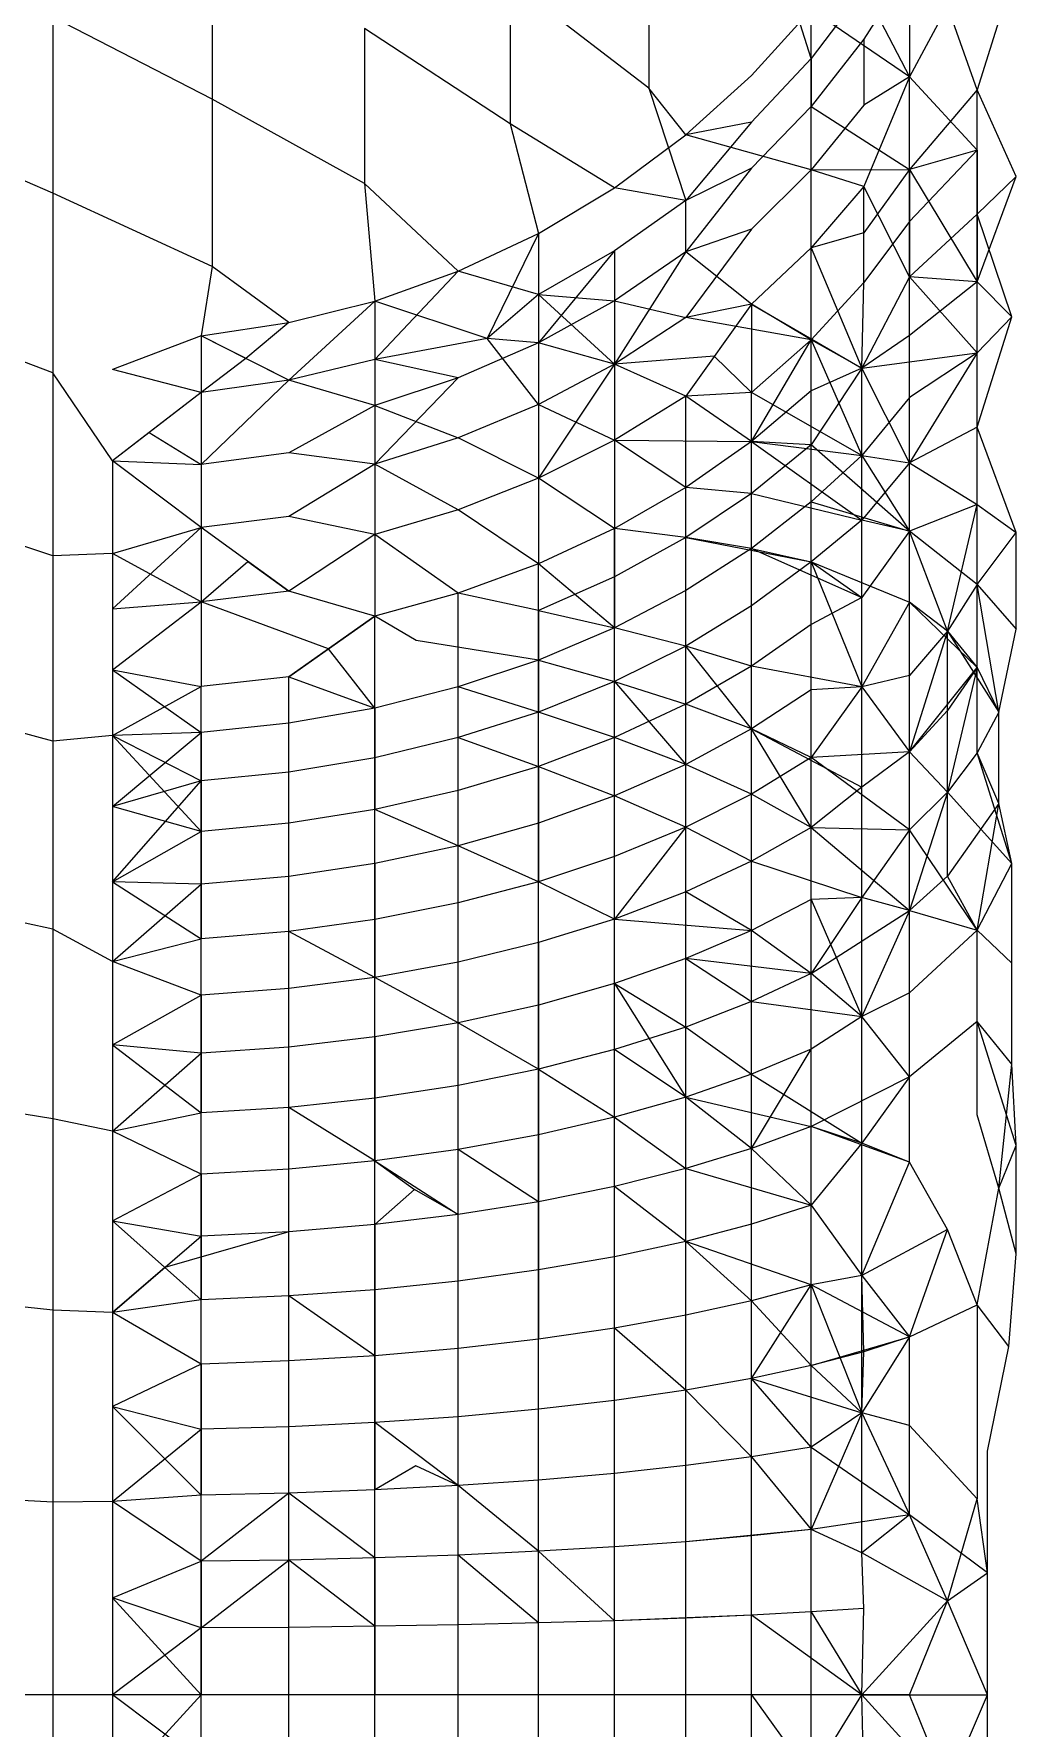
# Model space of a CAD drawing. Header units: inches. Extents: x 17 to 4615, y 5 to 3256.
# Drawn here: x 743.99 to 744.533, y 2590.134 to 2591.071 of the extents above; entities that cross this region are included whole.
import ezdxf

# ---------------------------------------------------------------- set-up
doc = ezdxf.new("R2010")
doc.units = ezdxf.units.IN
doc.header["$MEASUREMENT"] = 0

msp = doc.modelspace()

# ---------------------------------------------------------------- linework, layer by layer
for p, q in [((744.08839, 2591.12507), (744.08839, 2591.03461)), ((744.33003, 2591.11234), (744.33003, 2591.04068)), ((744.41984, 2591.05716), (744.40269, 2591.11188)), ((744.25334, 2591.09961), (744.25334, 2591.02091)), ((744.33003, 2591.04068), (744.25334, 2591.09961)), ((744.47428, 2591.10733), (744.44908, 2591.06769)), ((744.47428, 2591.10733), (744.47428, 2591.04685)), ((744.44908, 2591.0954), (744.41984, 2591.05716)), ((744.44908, 2591.0954), (744.47428, 2591.04685)), ((744.38688, 2591.04767), (744.41984, 2591.08399)), ((744.41984, 2591.05716), (744.41984, 2591.08399)), ((744.47428, 2591.04685), (744.41984, 2591.08399)), ((744.49528, 2591.08597), (744.47428, 2591.04685)), ((744.51179, 2591.03974), (744.49528, 2591.08597)), ((744.00028, 2591.07996), (744.00028, 2590.98261)), ((744.08839, 2591.03461), (744.00028, 2591.07996)), ((744.17277, 2591.07367), (744.17277, 2590.98798)), ((744.25334, 2591.02091), (744.17277, 2591.07367)), ((744.52372, 2591.07798), (744.51179, 2591.03974)), ((744.44908, 2591.06769), (744.41984, 2591.03058)), ((744.44908, 2591.06769), (744.44908, 2591.03119)), ((744.41984, 2591.05716), (744.38688, 2591.02189)), ((744.41984, 2590.99555), (744.41984, 2591.05716)), ((744.41984, 2591.05716), (744.41984, 2591.03058)), ((744.35054, 2591.01478), (744.38688, 2591.04767)), ((744.47428, 2591.04685), (744.44908, 2591.03119)), ((744.47428, 2591.04685), (744.44908, 2590.98621)), ((744.47428, 2590.99567), (744.47428, 2591.04685)), ((744.51179, 2591.00638), (744.47428, 2591.04685)), ((744.08839, 2591.03461), (744.08839, 2590.94202)), ((744.17277, 2590.98798), (744.08839, 2591.03461)), ((744.33003, 2591.04068), (744.35054, 2590.97864)), ((744.35054, 2591.01478), (744.33003, 2591.04068)), ((744.51179, 2591.03974), (744.47428, 2590.99567)), ((744.51179, 2591.00638), (744.51179, 2591.03974)), ((744.53334, 2590.99176), (744.51179, 2591.03974)), ((744.51179, 2590.97095), (744.51179, 2591.03974)), ((744.41984, 2591.03058), (744.38688, 2590.99637)), ((744.44908, 2591.03119), (744.41984, 2590.99555)), ((744.41984, 2591.03058), (744.47428, 2590.99567)), ((744.00028, 2590.98261), (743.90858, 2591.02201)), ((744.25334, 2591.02091), (744.26902, 2590.96039)), ((744.31111, 2590.98557), (744.25334, 2591.02091)), ((744.38688, 2591.02189), (744.35054, 2591.01478)), ((744.38688, 2591.02189), (744.35054, 2590.97864)), ((744.31111, 2590.98557), (744.35054, 2591.01478)), ((744.41984, 2590.99555), (744.35054, 2591.01478)), ((744.51179, 2591.00638), (744.47428, 2590.96701)), ((744.51179, 2591.00638), (744.47428, 2590.99567)), ((744.51179, 2590.97095), (744.51179, 2591.00638)), ((744.51179, 2591.00638), (744.51179, 2590.93357)), ((744.38688, 2590.99637), (744.35054, 2590.97864)), ((744.38688, 2590.99637), (744.35054, 2590.95008)), ((744.17277, 2590.98798), (744.17848, 2590.92292)), ((744.22468, 2590.93943), (744.17277, 2590.98798)), ((744.41984, 2590.99555), (744.38688, 2590.96271)), ((744.41984, 2590.99555), (744.47428, 2590.99567)), ((744.41984, 2590.9524), (744.41984, 2590.99555)), ((744.44908, 2590.98621), (744.41984, 2590.99555)), ((744.47428, 2590.99567), (744.44908, 2590.9607)), ((744.47428, 2590.96701), (744.47428, 2590.99567)), ((744.47428, 2590.99567), (744.51179, 2590.93357)), ((744.47428, 2590.99567), (744.47428, 2590.93638)), ((744.53334, 2590.99176), (744.51179, 2590.97095)), ((744.51179, 2590.93357), (744.53334, 2590.99176)), ((744.00028, 2590.98261), (744.00028, 2590.88324)), ((744.08839, 2590.94202), (744.00028, 2590.98261)), ((744.26902, 2590.96039), (744.31111, 2590.98557)), ((744.35054, 2590.97864), (744.31111, 2590.98557)), ((744.35054, 2590.97864), (744.31111, 2590.95066)), ((744.35054, 2590.95008), (744.35054, 2590.97864)), ((744.44908, 2590.98621), (744.41984, 2590.9524)), ((744.44908, 2590.9607), (744.44908, 2590.98621)), ((744.47428, 2590.93638), (744.44908, 2590.98621)), ((744.51179, 2590.97095), (744.47428, 2590.93638)), ((744.51179, 2590.93357), (744.51179, 2590.97095)), ((744.53092, 2590.91422), (744.51179, 2590.97095)), ((744.22468, 2590.93943), (744.26902, 2590.96039)), ((744.26902, 2590.96039), (744.24067, 2590.90232)), ((744.26902, 2590.96039), (744.26902, 2590.92652)), ((744.38688, 2590.96271), (744.35054, 2590.95008)), ((744.38688, 2590.96271), (744.35054, 2590.91385)), ((744.44908, 2590.9607), (744.41984, 2590.9524)), ((744.47428, 2590.96701), (744.44908, 2590.9332)), ((744.44908, 2590.9332), (744.44908, 2590.9607)), ((744.47428, 2590.93638), (744.47428, 2590.96701)), ((744.31111, 2590.95066), (744.26902, 2590.92652)), ((744.31111, 2590.95066), (744.26902, 2590.89978)), ((744.31111, 2590.95066), (744.31111, 2590.88807)), ((744.35054, 2590.95008), (744.31111, 2590.92307)), ((744.35054, 2590.95008), (744.31111, 2590.88807)), ((744.38688, 2590.92124), (744.35054, 2590.95008)), ((744.41984, 2590.9524), (744.38688, 2590.92124)), ((744.41984, 2590.90155), (744.41984, 2590.9524)), ((744.41984, 2590.9524), (744.44804, 2590.88593)), ((744.08839, 2590.94202), (744.08235, 2590.90381)), ((744.13087, 2590.91102), (744.08839, 2590.94202)), ((744.17848, 2590.92292), (744.22468, 2590.93943)), ((744.22468, 2590.93943), (744.17848, 2590.89063)), ((744.26902, 2590.92652), (744.22468, 2590.93943)), ((744.44908, 2590.9332), (744.41984, 2590.90155)), ((744.47428, 2590.93638), (744.44804, 2590.88593)), ((744.44804, 2590.88593), (744.44908, 2590.9332)), ((744.47428, 2590.90387), (744.47428, 2590.93638)), ((744.51179, 2590.89429), (744.47428, 2590.93638)), ((744.51179, 2590.93357), (744.47428, 2590.93638)), ((744.51179, 2590.93357), (744.47428, 2590.90387)), ((744.51179, 2590.89429), (744.51179, 2590.93357)), ((744.51179, 2590.93357), (744.53092, 2590.91422)), ((744.13087, 2590.91102), (744.17848, 2590.92292)), ((744.17848, 2590.92292), (744.13087, 2590.87922)), ((744.24067, 2590.90232), (744.17848, 2590.92292)), ((744.17848, 2590.92292), (744.17848, 2590.89063)), ((744.26902, 2590.92652), (744.24067, 2590.90232)), ((744.26902, 2590.92652), (744.26902, 2590.86582)), ((744.31111, 2590.88807), (744.26902, 2590.92652)), ((744.26902, 2590.92652), (744.31111, 2590.92307)), ((744.31111, 2590.92307), (744.26902, 2590.89978)), ((744.31111, 2590.92307), (744.35054, 2590.91385)), ((744.00028, 2590.88324), (743.90858, 2590.91794)), ((744.35054, 2590.91385), (744.31111, 2590.88807)), ((744.38688, 2590.92124), (744.35054, 2590.91385)), ((744.38688, 2590.92124), (744.35054, 2590.87027)), ((744.41984, 2590.90155), (744.35054, 2590.91385)), ((744.38688, 2590.92124), (744.38688, 2590.87235)), ((744.38688, 2590.92124), (744.44804, 2590.88593)), ((744.41984, 2590.90155), (744.38688, 2590.92124)), ((744.53092, 2590.91422), (744.51179, 2590.89429)), ((744.51179, 2590.85325), (744.53092, 2590.91422)), ((744.08235, 2590.90381), (744.03334, 2590.88517)), ((744.08235, 2590.90381), (744.13087, 2590.91102)), ((744.13087, 2590.87922), (744.08235, 2590.90381)), ((744.08235, 2590.90381), (744.08235, 2590.83249)), ((744.10709, 2590.89127), (744.08235, 2590.90381)), ((744.08235, 2590.90381), (744.08235, 2590.87232)), ((744.13087, 2590.91102), (744.10709, 2590.89127)), ((744.47428, 2590.90387), (744.44804, 2590.88593)), ((744.47428, 2590.86954), (744.47428, 2590.90387)), ((744.24067, 2590.90232), (744.17848, 2590.89063)), ((744.26902, 2590.89978), (744.22468, 2590.88041)), ((744.26902, 2590.86582), (744.24067, 2590.90232)), ((744.26902, 2590.89978), (744.24067, 2590.90232)), ((744.31111, 2590.88807), (744.26902, 2590.89978)), ((744.41984, 2590.90155), (744.38688, 2590.87235)), ((744.38688, 2590.84528), (744.41984, 2590.90155)), ((744.41984, 2590.87339), (744.41984, 2590.90155)), ((744.41984, 2590.90155), (744.44804, 2590.83747)), ((744.44804, 2590.88593), (744.41984, 2590.90155)), ((744.44804, 2590.88593), (744.51179, 2590.89429)), ((744.51179, 2590.89429), (744.47428, 2590.86954)), ((744.51179, 2590.89429), (744.47428, 2590.83347)), ((744.51179, 2590.85325), (744.51179, 2590.89429)), ((744.08235, 2590.87232), (744.03334, 2590.88517)), ((744.10709, 2590.89127), (744.08235, 2590.87232)), ((744.13087, 2590.87922), (744.10709, 2590.89127)), ((744.17848, 2590.89063), (744.13087, 2590.87922)), ((744.22468, 2590.88041), (744.17848, 2590.89063)), ((744.17848, 2590.89063), (744.17848, 2590.83274)), ((744.31111, 2590.88807), (744.26902, 2590.86582)), ((744.31111, 2590.88807), (744.26902, 2590.82502)), ((744.36631, 2590.89239), (744.31111, 2590.88807)), ((744.35054, 2590.87027), (744.31111, 2590.88807)), ((744.31111, 2590.88807), (744.31111, 2590.84598)), ((744.38688, 2590.87235), (744.36631, 2590.89239)), ((744.44804, 2590.88593), (744.41984, 2590.87339)), ((744.44804, 2590.88593), (744.41984, 2590.84348)), ((744.44804, 2590.83747), (744.44804, 2590.88593)), ((744.47428, 2590.83347), (744.44804, 2590.88593)), ((744.00028, 2590.88324), (744.00028, 2590.78214)), ((744.03334, 2590.83454), (744.00028, 2590.88324)), ((744.13087, 2590.87922), (744.08235, 2590.87232)), ((744.13087, 2590.87922), (744.08235, 2590.83249)), ((744.17848, 2590.86512), (744.13087, 2590.87922)), ((744.22468, 2590.88041), (744.17848, 2590.86512)), ((744.22468, 2590.88041), (744.17848, 2590.83274)), ((744.08235, 2590.87232), (744.03334, 2590.83454)), ((744.08235, 2590.87232), (744.05368, 2590.85022)), ((744.26902, 2590.86582), (744.22468, 2590.84733)), ((744.26902, 2590.86582), (744.26902, 2590.82502)), ((744.26902, 2590.86582), (744.31111, 2590.84598)), ((744.35054, 2590.87027), (744.31111, 2590.84598)), ((744.38688, 2590.87235), (744.35054, 2590.87027)), ((744.35054, 2590.8198), (744.35054, 2590.87027)), ((744.38688, 2590.84528), (744.35054, 2590.87027)), ((744.41984, 2590.87339), (744.38688, 2590.84528)), ((744.38688, 2590.84528), (744.38688, 2590.87235)), ((744.44804, 2590.83747), (744.38688, 2590.87235)), ((744.41984, 2590.84348), (744.41984, 2590.87339)), ((744.47428, 2590.86954), (744.44804, 2590.83747)), ((744.47428, 2590.83347), (744.47428, 2590.86954)), ((744.17848, 2590.86512), (744.13087, 2590.83899)), ((744.17848, 2590.86512), (744.22468, 2590.84733)), ((744.05368, 2590.85022), (744.03334, 2590.83454)), ((744.05368, 2590.85022), (744.08235, 2590.83249)), ((744.22468, 2590.84733), (744.17848, 2590.83274)), ((744.26902, 2590.82502), (744.22468, 2590.84733)), ((744.51179, 2590.85325), (744.47428, 2590.83347)), ((744.51179, 2590.81049), (744.51179, 2590.85325)), ((744.53334, 2590.79496), (744.51179, 2590.85325)), ((744.13087, 2590.83899), (744.08235, 2590.83249)), ((744.17848, 2590.83274), (744.13087, 2590.83899)), ((744.31111, 2590.84598), (744.26902, 2590.82502)), ((744.31111, 2590.84598), (744.31111, 2590.79722)), ((744.35054, 2590.8198), (744.31111, 2590.84598)), ((744.31111, 2590.84598), (744.38688, 2590.84528)), ((744.38688, 2590.84528), (744.35054, 2590.8198)), ((744.38688, 2590.81653), (744.38688, 2590.84528)), ((744.38688, 2590.7862), (744.38688, 2590.84528)), ((744.38688, 2590.84528), (744.44804, 2590.83747)), ((744.41984, 2590.84348), (744.38688, 2590.84528)), ((744.38688, 2590.84528), (744.44804, 2590.80182)), ((744.41984, 2590.84348), (744.38688, 2590.81653)), ((744.41984, 2590.81192), (744.41984, 2590.84348)), ((744.47428, 2590.79578), (744.41984, 2590.84348)), ((744.44804, 2590.83747), (744.41984, 2590.81192)), ((744.44804, 2590.80182), (744.44804, 2590.83747)), ((744.44804, 2590.83747), (744.47428, 2590.83347)), ((744.44804, 2590.83747), (744.47428, 2590.79578)), ((744.03334, 2590.83454), (744.03334, 2590.78327)), ((744.03334, 2590.83454), (744.08235, 2590.83249)), ((744.08235, 2590.79767), (744.03334, 2590.83454)), ((744.08235, 2590.83249), (744.08235, 2590.75666)), ((744.17848, 2590.83274), (744.13087, 2590.80387)), ((744.17848, 2590.83274), (744.17848, 2590.79383)), ((744.22468, 2590.80756), (744.17848, 2590.83274)), ((744.47428, 2590.83347), (744.44804, 2590.80182)), ((744.47428, 2590.79578), (744.47428, 2590.83347)), ((744.47428, 2590.83347), (744.51179, 2590.81049)), ((744.26902, 2590.82502), (744.22468, 2590.80756)), ((744.26902, 2590.82502), (744.26902, 2590.77771)), ((744.31111, 2590.79722), (744.26902, 2590.82502)), ((744.35054, 2590.8198), (744.31111, 2590.79722)), ((744.35054, 2590.79212), (744.35054, 2590.8198)), ((744.38688, 2590.81653), (744.35054, 2590.8198)), ((744.00028, 2590.78214), (743.90858, 2590.81202)), ((744.38688, 2590.81653), (744.35054, 2590.79212)), ((744.38688, 2590.7862), (744.38688, 2590.81653)), ((744.38688, 2590.81653), (744.44804, 2590.80182)), ((744.41984, 2590.81192), (744.38688, 2590.7862)), ((744.41984, 2590.77875), (744.41984, 2590.81192)), ((744.41984, 2590.81192), (744.47428, 2590.79578)), ((744.51179, 2590.81049), (744.47428, 2590.79578)), ((744.49528, 2590.74048), (744.51179, 2590.81049)), ((744.51179, 2590.76615), (744.51179, 2590.81049)), ((744.51179, 2590.81049), (744.53334, 2590.79496)), ((744.13087, 2590.80387), (744.08235, 2590.79767)), ((744.17848, 2590.79383), (744.13087, 2590.80387)), ((744.22468, 2590.80756), (744.17848, 2590.79383)), ((744.26902, 2590.77771), (744.22468, 2590.80756)), ((744.44804, 2590.80182), (744.41984, 2590.77875)), ((744.44804, 2590.75907), (744.44804, 2590.80182)), ((744.47428, 2590.79578), (744.44804, 2590.80182)), ((744.03334, 2590.78327), (744.08235, 2590.79767)), ((744.03334, 2590.75272), (744.08235, 2590.79767)), ((744.13087, 2590.76246), (744.08235, 2590.79767)), ((744.17848, 2590.79383), (744.13087, 2590.76246)), ((744.22468, 2590.76151), (744.17848, 2590.79383)), ((744.17848, 2590.79383), (744.17848, 2590.74872)), ((744.31111, 2590.79722), (744.26902, 2590.77771)), ((744.31111, 2590.77048), (744.31111, 2590.79722)), ((744.31111, 2590.79722), (744.31111, 2590.74222)), ((744.35054, 2590.79212), (744.31111, 2590.79722)), ((744.35054, 2590.79212), (744.31111, 2590.77048)), ((744.35054, 2590.76291), (744.35054, 2590.79212)), ((744.38688, 2590.7862), (744.35054, 2590.79212)), ((744.35054, 2590.79212), (744.41984, 2590.77875)), ((744.47428, 2590.79578), (744.44804, 2590.75907)), ((744.47428, 2590.75654), (744.47428, 2590.79578)), ((744.49528, 2590.74048), (744.47428, 2590.79578)), ((744.51179, 2590.76615), (744.47428, 2590.79578)), ((744.51179, 2590.76615), (744.53334, 2590.79496)), ((744.53334, 2590.74155), (744.53334, 2590.79496)), ((744.03334, 2590.78327), (744.00028, 2590.78214)), ((744.00028, 2590.78214), (744.00028, 2590.67951)), ((744.03334, 2590.78327), (744.03334, 2590.75272)), ((744.08235, 2590.75666), (744.03334, 2590.78327)), ((744.38688, 2590.7862), (744.35054, 2590.76291)), ((744.38688, 2590.75434), (744.38688, 2590.7862)), ((744.38688, 2590.7862), (744.41984, 2590.77875)), ((744.38688, 2590.7862), (744.44804, 2590.75907)), ((744.08235, 2590.75666), (744.10821, 2590.7789)), ((744.10821, 2590.7789), (744.13087, 2590.76246)), ((744.26902, 2590.77771), (744.22468, 2590.76151)), ((744.26902, 2590.75177), (744.26902, 2590.77771)), ((744.31111, 2590.74222), (744.26902, 2590.77771)), ((744.41984, 2590.77875), (744.38688, 2590.75434)), ((744.41984, 2590.74408), (744.41984, 2590.77875)), ((744.41984, 2590.77875), (744.47428, 2590.75654)), ((744.41984, 2590.77875), (744.44804, 2590.75907)), ((744.41984, 2590.77875), (744.44804, 2590.70969)), ((744.13087, 2590.76246), (744.08235, 2590.75666)), ((744.17848, 2590.74872), (744.13087, 2590.76246)), ((744.31111, 2590.77048), (744.26902, 2590.75177)), ((744.31111, 2590.74222), (744.31111, 2590.77048)), ((744.35054, 2590.76291), (744.31111, 2590.74222)), ((744.35054, 2590.73221), (744.35054, 2590.76291)), ((744.51179, 2590.76615), (744.49528, 2590.74048)), ((744.51179, 2590.72034), (744.51179, 2590.76615)), ((744.51179, 2590.76615), (744.53334, 2590.74155)), ((744.52372, 2590.69559), (744.51179, 2590.76615)), ((744.03334, 2590.75272), (744.08235, 2590.75666)), ((744.03334, 2590.71912), (744.08235, 2590.75666)), ((744.08235, 2590.75666), (744.08235, 2590.70981)), ((744.15282, 2590.73063), (744.08235, 2590.75666)), ((744.22468, 2590.76151), (744.17848, 2590.74872)), ((744.26902, 2590.75177), (744.22468, 2590.76151)), ((744.22468, 2590.70957), (744.22468, 2590.76151)), ((744.38688, 2590.75434), (744.35054, 2590.73221)), ((744.38688, 2590.72101), (744.38688, 2590.75434)), ((744.38688, 2590.68634), (744.38688, 2590.75434)), ((744.44804, 2590.75907), (744.41984, 2590.74408)), ((744.44804, 2590.70969), (744.44804, 2590.75907)), ((744.47428, 2590.75654), (744.44804, 2590.70969)), ((744.47428, 2590.71582), (744.47428, 2590.75654)), ((744.47428, 2590.75654), (744.51179, 2590.72034)), ((744.49528, 2590.74048), (744.47428, 2590.75654)), ((744.03334, 2590.75272), (744.03334, 2590.71912)), ((744.17848, 2590.74872), (744.13087, 2590.71515)), ((744.15282, 2590.73063), (744.17848, 2590.74872)), ((744.17848, 2590.69788), (744.17848, 2590.74872)), ((744.20126, 2590.7353), (744.17848, 2590.74872)), ((744.26902, 2590.7244), (744.26902, 2590.75177)), ((744.26902, 2590.75177), (744.26902, 2590.69562)), ((744.26902, 2590.75177), (744.31111, 2590.74222)), ((744.41984, 2590.74408), (744.38688, 2590.72101)), ((744.41984, 2590.70798), (744.41984, 2590.74408)), ((744.26902, 2590.7244), (744.20126, 2590.7353)), ((744.31111, 2590.74222), (744.26902, 2590.7244)), ((744.31111, 2590.71259), (744.31111, 2590.74222)), ((744.35054, 2590.73221), (744.31111, 2590.74222)), ((744.49528, 2590.74048), (744.47428, 2590.71582)), ((744.49528, 2590.74048), (744.47428, 2590.67377)), ((744.49528, 2590.69657), (744.49528, 2590.74048)), ((744.49528, 2590.74048), (744.52372, 2590.69559)), ((744.49528, 2590.74048), (744.51179, 2590.72034)), ((744.52372, 2590.69559), (744.53334, 2590.74155)), ((744.13087, 2590.71515), (744.15282, 2590.73063)), ((744.17848, 2590.69788), (744.15282, 2590.73063)), ((744.35054, 2590.73221), (744.31111, 2590.71259)), ((744.35054, 2590.70011), (744.35054, 2590.73221)), ((744.38688, 2590.68634), (744.35054, 2590.73221)), ((744.38688, 2590.72101), (744.35054, 2590.73221)), ((744.03334, 2590.71912), (744.03334, 2590.68265)), ((744.03334, 2590.71912), (744.08235, 2590.70981)), ((744.03334, 2590.71912), (744.08235, 2590.68436)), ((744.26902, 2590.7244), (744.22468, 2590.70957)), ((744.26902, 2590.69562), (744.26902, 2590.7244)), ((744.26902, 2590.7244), (744.31111, 2590.71259)), ((744.38688, 2590.72101), (744.35054, 2590.70011)), ((744.38688, 2590.68634), (744.38688, 2590.72101)), ((744.44804, 2590.70969), (744.38688, 2590.72101)), ((744.47428, 2590.71582), (744.44804, 2590.70969)), ((744.47428, 2590.67377), (744.51179, 2590.72034)), ((744.47428, 2590.67377), (744.47428, 2590.71582)), ((744.51179, 2590.72034), (744.49528, 2590.69657)), ((744.51179, 2590.72034), (744.49528, 2590.65137)), ((744.51179, 2590.67313), (744.51179, 2590.72034)), ((744.51179, 2590.72034), (744.52372, 2590.69559)), ((744.03334, 2590.68265), (744.08235, 2590.70981)), ((744.13087, 2590.71515), (744.08235, 2590.70981)), ((744.08235, 2590.68436), (744.08235, 2590.70981)), ((744.13087, 2590.68946), (744.13087, 2590.71515)), ((744.13087, 2590.71515), (744.17848, 2590.69788)), ((744.22468, 2590.70957), (744.17848, 2590.69788)), ((744.22468, 2590.68155), (744.22468, 2590.70957)), ((744.26902, 2590.69562), (744.22468, 2590.70957)), ((744.31111, 2590.71259), (744.26902, 2590.69562)), ((744.31111, 2590.68158), (744.31111, 2590.71259)), ((744.31111, 2590.71259), (744.35054, 2590.66669)), ((744.31111, 2590.71259), (744.35054, 2590.70011)), ((744.41984, 2590.70798), (744.38688, 2590.68634)), ((744.44804, 2590.70969), (744.41984, 2590.70798)), ((744.44804, 2590.70969), (744.41984, 2590.67057)), ((744.41984, 2590.67057), (744.41984, 2590.70798)), ((744.44804, 2590.65418), (744.44804, 2590.70969)), ((744.44804, 2590.70969), (744.47428, 2590.67377)), ((744.00028, 2590.67951), (743.90858, 2590.7045)), ((744.17848, 2590.69788), (744.13087, 2590.68946)), ((744.17848, 2590.67045), (744.17848, 2590.69788)), ((744.17848, 2590.69788), (744.17848, 2590.64176)), ((744.35054, 2590.70011), (744.31111, 2590.68158)), ((744.35054, 2590.66669), (744.35054, 2590.70011)), ((744.38688, 2590.68634), (744.35054, 2590.70011)), ((744.49528, 2590.69657), (744.47428, 2590.67377)), ((744.49528, 2590.65137), (744.49528, 2590.69657)), ((744.13087, 2590.68946), (744.08235, 2590.68436)), ((744.13087, 2590.66245), (744.13087, 2590.68946)), ((744.26902, 2590.69562), (744.22468, 2590.68155)), ((744.26902, 2590.66556), (744.26902, 2590.69562)), ((744.31111, 2590.68158), (744.26902, 2590.69562)), ((744.52372, 2590.69559), (744.51179, 2590.67313)), ((744.52372, 2590.64505), (744.52372, 2590.69559)), ((744.03334, 2590.68265), (744.00028, 2590.67951)), ((744.00028, 2590.67951), (744.00028, 2590.5756)), ((744.08235, 2590.68436), (744.03334, 2590.68265)), ((744.03334, 2590.64347), (744.08235, 2590.68436)), ((744.03334, 2590.68265), (744.03334, 2590.64347)), ((744.03334, 2590.68265), (744.08235, 2590.6576)), ((744.08235, 2590.62964), (744.03334, 2590.68265)), ((744.08235, 2590.6576), (744.08235, 2590.68436)), ((744.08235, 2590.68436), (744.08235, 2590.62964)), ((744.22468, 2590.68155), (744.17848, 2590.67045)), ((744.22468, 2590.65226), (744.22468, 2590.68155)), ((744.22468, 2590.68155), (744.26902, 2590.66556)), ((744.31111, 2590.68158), (744.26902, 2590.66556)), ((744.31111, 2590.6493), (744.31111, 2590.68158)), ((744.35054, 2590.66669), (744.31111, 2590.68158)), ((744.38688, 2590.68634), (744.35054, 2590.66669)), ((744.38688, 2590.65036), (744.38688, 2590.68634)), ((744.41984, 2590.63187), (744.38688, 2590.68634)), ((744.41984, 2590.67057), (744.38688, 2590.68634)), ((744.38688, 2590.68634), (744.44804, 2590.65418)), ((744.17848, 2590.67045), (744.13087, 2590.66245)), ((744.17848, 2590.64176), (744.17848, 2590.67045)), ((744.41984, 2590.67057), (744.38688, 2590.65036)), ((744.47428, 2590.67377), (744.41984, 2590.67057)), ((744.41984, 2590.63187), (744.41984, 2590.67057)), ((744.47428, 2590.63047), (744.41984, 2590.67057)), ((744.47428, 2590.67377), (744.44804, 2590.65418)), ((744.47428, 2590.63047), (744.47428, 2590.67377)), ((744.49528, 2590.65137), (744.47428, 2590.67377)), ((744.51179, 2590.67313), (744.49528, 2590.65137)), ((744.52372, 2590.64505), (744.51179, 2590.67313)), ((744.53092, 2590.61191), (744.51179, 2590.67313)), ((744.13087, 2590.66245), (744.08235, 2590.6576)), ((744.13087, 2590.63422), (744.13087, 2590.66245)), ((744.26902, 2590.66556), (744.22468, 2590.65226)), ((744.26902, 2590.63425), (744.26902, 2590.66556)), ((744.26902, 2590.66556), (744.26902, 2590.60181)), ((744.26902, 2590.66556), (744.31111, 2590.6493)), ((744.35054, 2590.66669), (744.31111, 2590.6493)), ((744.35054, 2590.63205), (744.35054, 2590.66669)), ((744.38688, 2590.65036), (744.35054, 2590.66669)), ((744.08235, 2590.6576), (744.03334, 2590.64347)), ((744.03334, 2590.60178), (744.08235, 2590.6576)), ((744.08235, 2590.62964), (744.08235, 2590.6576)), ((744.22468, 2590.65226), (744.17848, 2590.64176)), ((744.22468, 2590.62177), (744.22468, 2590.65226)), ((744.38688, 2590.65036), (744.35054, 2590.63205)), ((744.38688, 2590.61319), (744.38688, 2590.65036)), ((744.41984, 2590.63187), (744.38688, 2590.65036)), ((744.44804, 2590.65418), (744.41984, 2590.63187)), ((744.44804, 2590.59314), (744.44804, 2590.65418)), ((744.49528, 2590.65137), (744.47428, 2590.63047)), ((744.49528, 2590.65137), (744.47428, 2590.586)), ((744.49528, 2590.60495), (744.49528, 2590.65137)), ((744.49528, 2590.65137), (744.53092, 2590.61191)), ((744.03334, 2590.64347), (744.03334, 2590.60178)), ((744.08235, 2590.62964), (744.03334, 2590.64347)), ((744.17848, 2590.64176), (744.13087, 2590.63422)), ((744.17848, 2590.61191), (744.17848, 2590.64176)), ((744.22468, 2590.62177), (744.17848, 2590.64176)), ((744.31111, 2590.6493), (744.26902, 2590.63425)), ((744.31111, 2590.61582), (744.31111, 2590.6493)), ((744.35054, 2590.63205), (744.31111, 2590.6493)), ((744.52372, 2590.64505), (744.49528, 2590.60495)), ((744.51179, 2590.57514), (744.52372, 2590.64505)), ((744.53092, 2590.61191), (744.52372, 2590.64505)), ((744.13087, 2590.63422), (744.08235, 2590.62964)), ((744.13087, 2590.6048), (744.13087, 2590.63422)), ((744.26902, 2590.63425), (744.22468, 2590.62177)), ((744.26902, 2590.60181), (744.26902, 2590.63425)), ((744.35054, 2590.63205), (744.31111, 2590.61582)), ((744.35054, 2590.63205), (744.31111, 2590.58121)), ((744.35054, 2590.59626), (744.35054, 2590.63205)), ((744.35054, 2590.63205), (744.38688, 2590.61319)), ((744.41984, 2590.63187), (744.38688, 2590.61319)), ((744.41984, 2590.59205), (744.41984, 2590.63187)), ((744.41984, 2590.63187), (744.47428, 2590.586)), ((744.41984, 2590.63187), (744.47428, 2590.63047)), ((744.03334, 2590.60178), (744.08235, 2590.62964)), ((744.08235, 2590.60053), (744.08235, 2590.62964)), ((744.08235, 2590.62964), (744.08235, 2590.57035)), ((744.22468, 2590.62177), (744.17848, 2590.61191)), ((744.22468, 2590.59015), (744.22468, 2590.62177)), ((744.26902, 2590.60181), (744.22468, 2590.62177)), ((744.47428, 2590.63047), (744.44804, 2590.59314)), ((744.47428, 2590.586), (744.47428, 2590.63047)), ((744.51179, 2590.57514), (744.47428, 2590.63047)), ((744.31111, 2590.61582), (744.26902, 2590.60181)), ((744.31111, 2590.58121), (744.31111, 2590.61582)), ((744.38688, 2590.61319), (744.35054, 2590.59626)), ((744.38688, 2590.57489), (744.38688, 2590.61319)), ((744.38688, 2590.61319), (744.44804, 2590.59314)), ((744.13087, 2590.6048), (744.08235, 2590.60053)), ((744.17848, 2590.61191), (744.13087, 2590.6048)), ((744.13087, 2590.57435), (744.13087, 2590.6048)), ((744.17848, 2590.58097), (744.17848, 2590.61191)), ((744.17848, 2590.61191), (744.17848, 2590.54895)), ((744.49528, 2590.60495), (744.47428, 2590.586)), ((744.51179, 2590.57514), (744.49528, 2590.60495)), ((744.51179, 2590.57514), (744.53092, 2590.61191)), ((744.53092, 2590.55692), (744.53092, 2590.61191)), ((744.00028, 2590.5756), (743.90858, 2590.59568)), ((744.03334, 2590.60178), (744.03334, 2590.5578)), ((744.08235, 2590.60053), (744.03334, 2590.60178)), ((744.03334, 2590.60178), (744.08235, 2590.57035)), ((744.03334, 2590.5578), (744.08235, 2590.60053)), ((744.08235, 2590.57035), (744.08235, 2590.60053)), ((744.26902, 2590.60181), (744.22468, 2590.59015)), ((744.26902, 2590.56824), (744.26902, 2590.60181)), ((744.31111, 2590.58121), (744.26902, 2590.60181)), ((744.35054, 2590.59626), (744.31111, 2590.58121)), ((744.35054, 2590.55936), (744.35054, 2590.59626)), ((744.38688, 2590.57489), (744.35054, 2590.59626)), ((744.22468, 2590.59015), (744.17848, 2590.58097)), ((744.22468, 2590.55747), (744.22468, 2590.59015)), ((744.41984, 2590.59205), (744.38688, 2590.57489)), ((744.44804, 2590.59314), (744.41984, 2590.59205)), ((744.44804, 2590.59314), (744.41984, 2590.55115)), ((744.41984, 2590.55115), (744.41984, 2590.59205)), ((744.41984, 2590.59205), (744.44804, 2590.52732)), ((744.41984, 2590.55115), (744.47428, 2590.586)), ((744.44804, 2590.52732), (744.44804, 2590.59314)), ((744.47428, 2590.586), (744.44804, 2590.59314)), ((744.47428, 2590.586), (744.44804, 2590.52732)), ((744.47428, 2590.54047), (744.47428, 2590.586)), ((744.47428, 2590.586), (744.51179, 2590.57514)), ((744.00028, 2590.5756), (744.00028, 2590.47068)), ((744.03334, 2590.5578), (744.00028, 2590.5756)), ((744.17848, 2590.58097), (744.13087, 2590.57435)), ((744.17848, 2590.54895), (744.17848, 2590.58097)), ((744.31111, 2590.58121), (744.26902, 2590.56824)), ((744.31111, 2590.5456), (744.31111, 2590.58121)), ((744.31111, 2590.58121), (744.38688, 2590.57489)), ((744.38688, 2590.57489), (744.35054, 2590.55936)), ((744.38688, 2590.53559), (744.38688, 2590.57489)), ((744.41984, 2590.55115), (744.38688, 2590.57489)), ((744.51179, 2590.57514), (744.47428, 2590.54047)), ((744.53092, 2590.55692), (744.51179, 2590.57514)), ((744.51179, 2590.52454), (744.51179, 2590.57514)), ((744.03334, 2590.5578), (744.08235, 2590.57035)), ((744.13087, 2590.57435), (744.08235, 2590.57035)), ((744.08235, 2590.53913), (744.08235, 2590.57035)), ((744.13087, 2590.54282), (744.13087, 2590.57435)), ((744.17848, 2590.54895), (744.13087, 2590.57435)), ((744.26902, 2590.56824), (744.22468, 2590.55747)), ((744.26902, 2590.5337), (744.26902, 2590.56824)), ((744.26902, 2590.56824), (744.26902, 2590.49823)), ((744.03334, 2590.5578), (744.03334, 2590.51175)), ((744.08235, 2590.53913), (744.03334, 2590.5578)), ((744.22468, 2590.55747), (744.17848, 2590.54895)), ((744.22468, 2590.52381), (744.22468, 2590.55747)), ((744.35054, 2590.55936), (744.31111, 2590.5456)), ((744.35054, 2590.52152), (744.35054, 2590.55936)), ((744.41984, 2590.55115), (744.35054, 2590.55936)), ((744.35054, 2590.55936), (744.38688, 2590.53559)), ((744.53092, 2590.50095), (744.53092, 2590.55692)), ((744.17848, 2590.54895), (744.13087, 2590.54282)), ((744.17848, 2590.51603), (744.17848, 2590.54895)), ((744.22468, 2590.52381), (744.17848, 2590.54895)), ((744.41984, 2590.55115), (744.38688, 2590.53559)), ((744.41984, 2590.50928), (744.41984, 2590.55115)), ((744.44804, 2590.52732), (744.41984, 2590.55115)), ((744.03334, 2590.51175), (744.08235, 2590.53913)), ((744.13087, 2590.54282), (744.08235, 2590.53913)), ((744.08235, 2590.50699), (744.08235, 2590.53913)), ((744.08235, 2590.53913), (744.08235, 2590.474)), ((744.13087, 2590.51041), (744.13087, 2590.54282)), ((744.31111, 2590.5456), (744.26902, 2590.5337)), ((744.31111, 2590.50901), (744.31111, 2590.5456)), ((744.31111, 2590.5456), (744.35054, 2590.48276)), ((744.31111, 2590.5456), (744.35054, 2590.52152)), ((744.47428, 2590.54047), (744.44804, 2590.52732)), ((744.47428, 2590.49402), (744.47428, 2590.54047)), ((744.26902, 2590.5337), (744.22468, 2590.52381)), ((744.26902, 2590.49823), (744.26902, 2590.5337)), ((744.38688, 2590.53559), (744.35054, 2590.52152)), ((744.38688, 2590.49537), (744.38688, 2590.53559)), ((744.38688, 2590.53559), (744.44804, 2590.52732)), ((744.22468, 2590.52381), (744.17848, 2590.51603)), ((744.22468, 2590.48926), (744.22468, 2590.52381)), ((744.26902, 2590.49823), (744.22468, 2590.52381)), ((744.35054, 2590.52152), (744.31111, 2590.50901)), ((744.35054, 2590.48276), (744.35054, 2590.52152)), ((744.35054, 2590.52152), (744.38688, 2590.49537)), ((744.44804, 2590.52732), (744.41984, 2590.50928)), ((744.44804, 2590.45737), (744.44804, 2590.52732)), ((744.47428, 2590.49402), (744.44804, 2590.52732)), ((744.51179, 2590.52454), (744.47428, 2590.49402)), ((744.53092, 2590.50095), (744.51179, 2590.52454)), ((744.51179, 2590.47306), (744.51179, 2590.52454)), ((744.53334, 2590.45606), (744.51179, 2590.52454)), ((744.03334, 2590.51175), (744.03334, 2590.46387)), ((744.08235, 2590.50699), (744.03334, 2590.51175)), ((744.03334, 2590.51175), (744.08235, 2590.474)), ((744.13087, 2590.51041), (744.08235, 2590.50699)), ((744.17848, 2590.51603), (744.13087, 2590.51041)), ((744.13087, 2590.47709), (744.13087, 2590.51041)), ((744.17848, 2590.48218), (744.17848, 2590.51603)), ((744.17848, 2590.51603), (744.17848, 2590.44758)), ((744.41984, 2590.50928), (744.38688, 2590.49537)), ((744.38688, 2590.45432), (744.41984, 2590.50928)), ((744.41984, 2590.46656), (744.41984, 2590.50928)), ((744.03334, 2590.46387), (744.08235, 2590.50699)), ((744.08235, 2590.474), (744.08235, 2590.50699)), ((744.31111, 2590.50901), (744.26902, 2590.49823)), ((744.31111, 2590.47159), (744.31111, 2590.50901)), ((744.35054, 2590.48276), (744.31111, 2590.50901)), ((744.52372, 2590.43235), (744.53092, 2590.50095)), ((744.53334, 2590.45606), (744.53092, 2590.50095)), ((744.26902, 2590.49823), (744.22468, 2590.48926)), ((744.26902, 2590.46192), (744.26902, 2590.49823)), ((744.26902, 2590.49823), (744.26902, 2590.42487)), ((744.26902, 2590.49823), (744.31111, 2590.47159)), ((744.38688, 2590.49537), (744.35054, 2590.48276)), ((744.38688, 2590.45432), (744.38688, 2590.49537)), ((744.38688, 2590.49537), (744.44804, 2590.45737)), ((744.47428, 2590.49402), (744.41984, 2590.46656)), ((744.47428, 2590.49402), (744.44804, 2590.45737)), ((744.47428, 2590.44675), (744.47428, 2590.49402)), ((744.00028, 2590.47068), (743.90858, 2590.48578)), ((744.17848, 2590.48218), (744.13087, 2590.47709)), ((744.22468, 2590.48926), (744.17848, 2590.48218)), ((744.17848, 2590.44758), (744.17848, 2590.48218)), ((744.22468, 2590.45389), (744.22468, 2590.48926)), ((744.35054, 2590.48276), (744.31111, 2590.47159)), ((744.35054, 2590.44321), (744.35054, 2590.48276)), ((744.38688, 2590.45432), (744.35054, 2590.48276)), ((744.35054, 2590.48276), (744.41984, 2590.46656)), ((744.03334, 2590.46387), (744.08235, 2590.474)), ((744.13087, 2590.47709), (744.08235, 2590.474)), ((744.08235, 2590.44025), (744.08235, 2590.474)), ((744.13087, 2590.443), (744.13087, 2590.47709)), ((744.17848, 2590.44758), (744.13087, 2590.47709)), ((744.52372, 2590.43235), (744.51179, 2590.47306)), ((744.00028, 2590.47068), (744.00028, 2590.36499)), ((744.03334, 2590.46387), (744.00028, 2590.47068)), ((744.03334, 2590.46387), (744.03334, 2590.4144)), ((744.08235, 2590.44025), (744.03334, 2590.46387)), ((744.31111, 2590.47159), (744.26902, 2590.46192)), ((744.31111, 2590.43338), (744.31111, 2590.47159)), ((744.31111, 2590.47159), (744.35054, 2590.44321)), ((744.41984, 2590.46656), (744.38688, 2590.45432)), ((744.44804, 2590.45737), (744.41984, 2590.46656)), ((744.41984, 2590.4231), (744.41984, 2590.46656)), ((744.47428, 2590.44675), (744.41984, 2590.46656)), ((744.22468, 2590.45389), (744.17848, 2590.44758)), ((744.26902, 2590.46192), (744.22468, 2590.45389)), ((744.22468, 2590.41782), (744.22468, 2590.45389)), ((744.26902, 2590.42487), (744.22468, 2590.45389)), ((744.26902, 2590.42487), (744.26902, 2590.46192)), ((744.38688, 2590.45432), (744.35054, 2590.44321)), ((744.38688, 2590.41254), (744.38688, 2590.45432)), ((744.41984, 2590.4231), (744.38688, 2590.45432)), ((744.44804, 2590.45737), (744.41984, 2590.4231)), ((744.44804, 2590.38407), (744.44804, 2590.45737)), ((744.47428, 2590.44675), (744.44804, 2590.45737)), ((744.52372, 2590.43235), (744.53334, 2590.45606)), ((744.53334, 2590.39618), (744.53334, 2590.45606)), ((744.17848, 2590.44758), (744.13087, 2590.443)), ((744.17848, 2590.41224), (744.17848, 2590.44758)), ((744.17848, 2590.44758), (744.20043, 2590.43172)), ((744.17848, 2590.44758), (744.22468, 2590.41782)), ((744.44804, 2590.38407), (744.47428, 2590.44675)), ((744.49528, 2590.40955), (744.47428, 2590.44675)), ((744.03334, 2590.4144), (744.08235, 2590.44025)), ((744.13087, 2590.443), (744.08235, 2590.44025)), ((744.08235, 2590.4058), (744.08235, 2590.44025)), ((744.08235, 2590.44025), (744.08235, 2590.37073)), ((744.13087, 2590.40824), (744.13087, 2590.443)), ((744.35054, 2590.44321), (744.31111, 2590.43338)), ((744.35054, 2590.40299), (744.35054, 2590.44321)), ((744.35054, 2590.44321), (744.41984, 2590.4231)), ((744.20043, 2590.43172), (744.17848, 2590.41224)), ((744.22468, 2590.41782), (744.20043, 2590.43172)), ((744.31111, 2590.43338), (744.26902, 2590.42487)), ((744.31111, 2590.39451), (744.31111, 2590.43338)), ((744.35054, 2590.40299), (744.31111, 2590.43338)), ((744.51179, 2590.36786), (744.52372, 2590.43235)), ((744.53334, 2590.39618), (744.52372, 2590.43235)), ((744.22468, 2590.41782), (744.17848, 2590.41224)), ((744.26902, 2590.42487), (744.22468, 2590.41782)), ((744.22468, 2590.38108), (744.22468, 2590.41782)), ((744.26902, 2590.38718), (744.26902, 2590.42487)), ((744.26902, 2590.42487), (744.26902, 2590.34891)), ((744.41984, 2590.4231), (744.38688, 2590.41254)), ((744.41984, 2590.37897), (744.41984, 2590.4231)), ((744.41984, 2590.4231), (744.44804, 2590.38407)), ((744.03334, 2590.4144), (744.03334, 2590.36362)), ((744.03334, 2590.4144), (744.08235, 2590.4058)), ((744.03334, 2590.4144), (744.08235, 2590.37073)), ((744.13087, 2590.40824), (744.06233, 2590.38857)), ((744.13087, 2590.40824), (744.08235, 2590.4058)), ((744.17848, 2590.41224), (744.13087, 2590.40824)), ((744.13087, 2590.37281), (744.13087, 2590.40824)), ((744.17848, 2590.37629), (744.17848, 2590.41224)), ((744.17848, 2590.41224), (744.17848, 2590.33979)), ((744.38688, 2590.41254), (744.35054, 2590.40299)), ((744.38688, 2590.37015), (744.38688, 2590.41254)), ((744.49528, 2590.40955), (744.44804, 2590.38407)), ((744.47428, 2590.35019), (744.49528, 2590.40955)), ((744.51179, 2590.36786), (744.49528, 2590.40955)), ((744.03334, 2590.36362), (744.08235, 2590.4058)), ((744.08235, 2590.37073), (744.08235, 2590.4058)), ((744.35054, 2590.40299), (744.31111, 2590.39451)), ((744.35054, 2590.36213), (744.35054, 2590.40299)), ((744.41984, 2590.37897), (744.35054, 2590.40299)), ((744.35054, 2590.40299), (744.38688, 2590.37015)), ((744.06233, 2590.38857), (744.03334, 2590.36362)), ((744.31111, 2590.39451), (744.26902, 2590.38718)), ((744.31111, 2590.35502), (744.31111, 2590.39451)), ((744.52937, 2590.34494), (744.53334, 2590.39618)), ((744.22468, 2590.38108), (744.17848, 2590.37629)), ((744.26902, 2590.38718), (744.22468, 2590.38108)), ((744.22468, 2590.34382), (744.22468, 2590.38108)), ((744.26902, 2590.34891), (744.26902, 2590.38718)), ((744.41984, 2590.37897), (744.38688, 2590.37015)), ((744.38688, 2590.32721), (744.41984, 2590.37897)), ((744.44804, 2590.38407), (744.41984, 2590.37897)), ((744.41984, 2590.33429), (744.41984, 2590.37897)), ((744.47428, 2590.35019), (744.41984, 2590.37897)), ((744.41984, 2590.37897), (744.44804, 2590.30826)), ((744.44804, 2590.30826), (744.44804, 2590.38407)), ((744.44908, 2590.34198), (744.44804, 2590.38407)), ((744.44804, 2590.38407), (744.47428, 2590.35019)), ((744.00028, 2590.36499), (743.90858, 2590.37507)), ((744.08235, 2590.37073), (744.03334, 2590.36362)), ((744.13087, 2590.37281), (744.08235, 2590.37073)), ((744.08235, 2590.33515), (744.08235, 2590.37073)), ((744.17848, 2590.37629), (744.13087, 2590.37281)), ((744.13087, 2590.33689), (744.13087, 2590.37281)), ((744.17848, 2590.33979), (744.13087, 2590.37281)), ((744.17848, 2590.33979), (744.17848, 2590.37629)), ((744.38688, 2590.37015), (744.35054, 2590.36213)), ((744.38688, 2590.32721), (744.38688, 2590.37015)), ((744.41984, 2590.33429), (744.38688, 2590.37015)), ((744.00028, 2590.36499), (744.00028, 2590.25876)), ((744.03334, 2590.36362), (744.00028, 2590.36499)), ((744.03334, 2590.36362), (744.03334, 2590.31174)), ((744.08235, 2590.33515), (744.03334, 2590.36362)), ((744.35054, 2590.36213), (744.31111, 2590.35502)), ((744.35054, 2590.32077), (744.35054, 2590.36213)), ((744.47428, 2590.35019), (744.51179, 2590.36786)), ((744.52937, 2590.34494), (744.51179, 2590.36786)), ((744.51179, 2590.36786), (744.51179, 2590.26062)), ((744.31111, 2590.35502), (744.26902, 2590.34891)), ((744.31111, 2590.31507), (744.31111, 2590.35502)), ((744.35054, 2590.32077), (744.31111, 2590.35502)), ((744.41984, 2590.33429), (744.47428, 2590.35019)), ((744.47428, 2590.35019), (744.44804, 2590.30826)), ((744.47428, 2590.35019), (744.44908, 2590.34198)), ((744.47428, 2590.30115), (744.47428, 2590.35019)), ((744.22468, 2590.34382), (744.17848, 2590.33979)), ((744.26902, 2590.34891), (744.22468, 2590.34382)), ((744.22468, 2590.30607), (744.22468, 2590.34382)), ((744.26902, 2590.31015), (744.26902, 2590.34891)), ((744.44908, 2590.34198), (744.41984, 2590.33429)), ((744.44804, 2590.30826), (744.44908, 2590.34198)), ((744.51756, 2590.28705), (744.52937, 2590.34494)), ((744.08235, 2590.33515), (744.03334, 2590.31174)), ((744.13087, 2590.33689), (744.08235, 2590.33515)), ((744.08235, 2590.29911), (744.08235, 2590.33515)), ((744.08235, 2590.33515), (744.08235, 2590.26273)), ((744.17848, 2590.33979), (744.13087, 2590.33689)), ((744.13087, 2590.30051), (744.13087, 2590.33689)), ((744.17848, 2590.30283), (744.17848, 2590.33979)), ((744.17848, 2590.33979), (744.17848, 2590.26554)), ((744.41984, 2590.33429), (744.38688, 2590.32721)), ((744.41984, 2590.28919), (744.41984, 2590.33429)), ((744.41984, 2590.33429), (744.44804, 2590.30826)), ((744.38688, 2590.32721), (744.35054, 2590.32077)), ((744.38688, 2590.28385), (744.38688, 2590.32721)), ((744.38688, 2590.32721), (744.44804, 2590.30826)), ((744.41984, 2590.28919), (744.38688, 2590.32721)), ((744.31111, 2590.31507), (744.26902, 2590.31015)), ((744.35054, 2590.32077), (744.31111, 2590.31507)), ((744.31111, 2590.27472), (744.31111, 2590.31507)), ((744.35054, 2590.27903), (744.35054, 2590.32077)), ((744.35054, 2590.32077), (744.38688, 2590.28385)), ((744.03334, 2590.31174), (744.03334, 2590.25907)), ((744.03334, 2590.31174), (744.08235, 2590.29911)), ((744.03334, 2590.31174), (744.08235, 2590.26273)), ((744.22468, 2590.30607), (744.17848, 2590.30283)), ((744.26902, 2590.31015), (744.22468, 2590.30607)), ((744.22468, 2590.26795), (744.22468, 2590.30607)), ((744.26902, 2590.27103), (744.26902, 2590.31015)), ((744.44804, 2590.30826), (744.41984, 2590.28919)), ((744.44804, 2590.30826), (744.41984, 2590.24375)), ((744.47428, 2590.30115), (744.44804, 2590.30826)), ((744.44804, 2590.30826), (744.47428, 2590.25174)), ((744.44804, 2590.23072), (744.44804, 2590.30826)), ((744.03334, 2590.25907), (744.08235, 2590.29911)), ((744.13087, 2590.30051), (744.08235, 2590.29911)), ((744.08235, 2590.26273), (744.08235, 2590.29911)), ((744.17848, 2590.30283), (744.13087, 2590.30051)), ((744.13087, 2590.26377), (744.13087, 2590.30051)), ((744.17848, 2590.26554), (744.17848, 2590.30283)), ((744.22468, 2590.26795), (744.17848, 2590.30283)), ((744.47428, 2590.25174), (744.47428, 2590.30115)), ((744.47428, 2590.30115), (744.51179, 2590.26062)), ((744.41984, 2590.28919), (744.38688, 2590.28385)), ((744.41984, 2590.24375), (744.41984, 2590.28919)), ((744.41984, 2590.28919), (744.47428, 2590.25174)), ((744.51756, 2590.21976), (744.51756, 2590.28705)), ((744.20108, 2590.27897), (744.17848, 2590.26554)), ((744.22468, 2590.26795), (744.20108, 2590.27897)), ((744.35054, 2590.27903), (744.31111, 2590.27472)), ((744.38688, 2590.28385), (744.35054, 2590.27903)), ((744.35054, 2590.23694), (744.35054, 2590.27903)), ((744.38688, 2590.24018), (744.38688, 2590.28385)), ((744.38688, 2590.28385), (744.41984, 2590.24375)), ((744.22468, 2590.26795), (744.17848, 2590.26554)), ((744.26902, 2590.27103), (744.22468, 2590.26795)), ((744.22468, 2590.22956), (744.22468, 2590.26795)), ((744.26902, 2590.23163), (744.22468, 2590.26795)), ((744.31111, 2590.27472), (744.26902, 2590.27103)), ((744.26902, 2590.23163), (744.26902, 2590.27103)), ((744.31111, 2590.2341), (744.31111, 2590.27472)), ((744.00028, 2590.25876), (743.90858, 2590.26383)), ((744.03334, 2590.25907), (744.00028, 2590.25876)), ((744.00028, 2590.25876), (744.00028, 2590.15232)), ((744.08235, 2590.26273), (744.03334, 2590.25907)), ((744.03334, 2590.25907), (744.03334, 2590.20582)), ((744.08235, 2590.22608), (744.03334, 2590.25907)), ((744.13087, 2590.26377), (744.08235, 2590.26273)), ((744.13087, 2590.26377), (744.08235, 2590.22608)), ((744.08235, 2590.22608), (744.08235, 2590.26273)), ((744.17848, 2590.26554), (744.13087, 2590.26377)), ((744.13087, 2590.22678), (744.13087, 2590.26377)), ((744.17848, 2590.22794), (744.13087, 2590.26377)), ((744.17848, 2590.22794), (744.17848, 2590.26554)), ((744.49528, 2590.20426), (744.51179, 2590.26062)), ((744.51756, 2590.21976), (744.51179, 2590.26062)), ((744.47428, 2590.25174), (744.41984, 2590.24375)), ((744.47428, 2590.25174), (744.44804, 2590.23072)), ((744.49528, 2590.20426), (744.47428, 2590.25174)), ((744.51756, 2590.21976), (744.47428, 2590.25174)), ((744.41984, 2590.24375), (744.35054, 2590.23694)), ((744.38688, 2590.24018), (744.35054, 2590.23694)), ((744.41984, 2590.24375), (744.38688, 2590.24018)), ((744.38688, 2590.19629), (744.38688, 2590.24018)), ((744.44804, 2590.23072), (744.41984, 2590.24375)), ((744.41984, 2590.19809), (744.41984, 2590.24375)), ((744.22468, 2590.22956), (744.17848, 2590.22794)), ((744.26902, 2590.23163), (744.22468, 2590.22956)), ((744.22468, 2590.19098), (744.22468, 2590.22956)), ((744.26902, 2590.19202), (744.22468, 2590.22956)), ((744.31111, 2590.2341), (744.26902, 2590.23163)), ((744.26902, 2590.19202), (744.26902, 2590.23163)), ((744.31111, 2590.19324), (744.26902, 2590.23163)), ((744.35054, 2590.23694), (744.31111, 2590.2341)), ((744.31111, 2590.19324), (744.31111, 2590.2341)), ((744.35054, 2590.19468), (744.35054, 2590.23694)), ((744.44908, 2590.20002), (744.44804, 2590.23072)), ((744.49528, 2590.20426), (744.44804, 2590.23072)), ((744.03334, 2590.20582), (744.08235, 2590.22608)), ((744.13087, 2590.22678), (744.08235, 2590.22608)), ((744.08235, 2590.18924), (744.13087, 2590.22678)), ((744.08235, 2590.18924), (744.08235, 2590.22608)), ((744.08235, 2590.22608), (744.08235, 2590.15232)), ((744.17848, 2590.22794), (744.13087, 2590.22678)), ((744.13087, 2590.18958), (744.13087, 2590.22678)), ((744.17848, 2590.19019), (744.13087, 2590.22678)), ((744.17848, 2590.19019), (744.17848, 2590.22794)), ((744.17848, 2590.22794), (744.17848, 2590.15232)), ((744.49528, 2590.20426), (744.51756, 2590.21976)), ((744.51756, 2590.15232), (744.51756, 2590.21976)), ((744.03334, 2590.20582), (744.03334, 2590.15232)), ((744.08235, 2590.18924), (744.03334, 2590.20582)), ((744.03334, 2590.20582), (744.08235, 2590.15232)), ((744.49528, 2590.20426), (744.44804, 2590.15232)), ((744.47428, 2590.15232), (744.49528, 2590.20426)), ((744.51756, 2590.15232), (744.49528, 2590.20426)), ((744.22468, 2590.19098), (744.17848, 2590.19019)), ((744.26902, 2590.19202), (744.22468, 2590.19098)), ((744.22468, 2590.15232), (744.22468, 2590.19098)), ((744.31111, 2590.19324), (744.26902, 2590.19202)), ((744.26902, 2590.15232), (744.26902, 2590.19202)), ((744.38688, 2590.19629), (744.31111, 2590.19324)), ((744.35054, 2590.19468), (744.31111, 2590.19324)), ((744.31111, 2590.15232), (744.31111, 2590.19324)), ((744.38688, 2590.19629), (744.35054, 2590.19468)), ((744.35054, 2590.15232), (744.35054, 2590.19468)), ((744.41984, 2590.19809), (744.38688, 2590.19629)), ((744.38688, 2590.15232), (744.38688, 2590.19629)), ((744.44804, 2590.15232), (744.38688, 2590.19629)), ((744.44908, 2590.20002), (744.41984, 2590.19809)), ((744.41984, 2590.15232), (744.41984, 2590.19809)), ((744.41984, 2590.19809), (744.44804, 2590.15232)), ((744.44804, 2590.15232), (744.44908, 2590.20002)), ((744.08235, 2590.18924), (744.03334, 2590.15232)), ((744.13087, 2590.18958), (744.08235, 2590.18924)), ((744.08235, 2590.15232), (744.08235, 2590.18924)), ((744.17848, 2590.19019), (744.13087, 2590.18958)), ((744.13087, 2590.15232), (744.13087, 2590.18958)), ((744.17848, 2590.15232), (744.17848, 2590.19019)), ((744.00028, 2590.15232), (743.90858, 2590.15232)), ((744.00028, 2590.15232), (744.00028, 2590.04587)), ((744.03334, 2590.15232), (744.00028, 2590.15232)), ((744.03334, 2590.15232), (744.03334, 2590.09882)), ((744.08235, 2590.15232), (744.03334, 2590.15232)), ((744.03334, 2590.09882), (744.08235, 2590.15232)), ((744.08235, 2590.11539), (744.03334, 2590.15232)), ((744.13087, 2590.15232), (744.08235, 2590.15232)), ((744.08235, 2590.11539), (744.08235, 2590.15232)), ((744.17848, 2590.15232), (744.13087, 2590.15232)), ((744.13087, 2590.11506), (744.13087, 2590.15232)), ((744.22468, 2590.15232), (744.17848, 2590.15232)), ((744.17848, 2590.11448), (744.17848, 2590.15232)), ((744.26902, 2590.15232), (744.22468, 2590.15232)), ((744.22468, 2590.11365), (744.22468, 2590.15232)), ((744.31111, 2590.15232), (744.26902, 2590.15232)), ((744.26902, 2590.11261), (744.26902, 2590.15232)), ((744.35054, 2590.15232), (744.31111, 2590.15232)), ((744.31111, 2590.11139), (744.31111, 2590.15232)), ((744.38688, 2590.15232), (744.35054, 2590.15232)), ((744.35054, 2590.10996), (744.35054, 2590.15232)), ((744.41984, 2590.15232), (744.35054, 2590.15232)), ((744.41984, 2590.15232), (744.38688, 2590.15232)), ((744.38688, 2590.10834), (744.38688, 2590.15232)), ((744.38688, 2590.15232), (744.41984, 2590.10654)), ((744.44804, 2590.15232), (744.41984, 2590.15232)), ((744.41984, 2590.10654), (744.41984, 2590.15232)), ((744.41984, 2590.10654), (744.44804, 2590.15232)), ((744.44908, 2590.10462), (744.44804, 2590.15232)), ((744.44804, 2590.15232), (744.51756, 2590.15232)), ((744.44804, 2590.15232), (744.49528, 2590.10038)), ((744.47428, 2590.15232), (744.44804, 2590.15232)), ((744.49528, 2590.10038), (744.47428, 2590.15232)), ((744.49528, 2590.10038), (744.51756, 2590.15232)), ((744.51756, 2590.08487), (744.51756, 2590.15232))]:
    msp.add_line(p, q)

doc.saveas('drawing.dxf')
